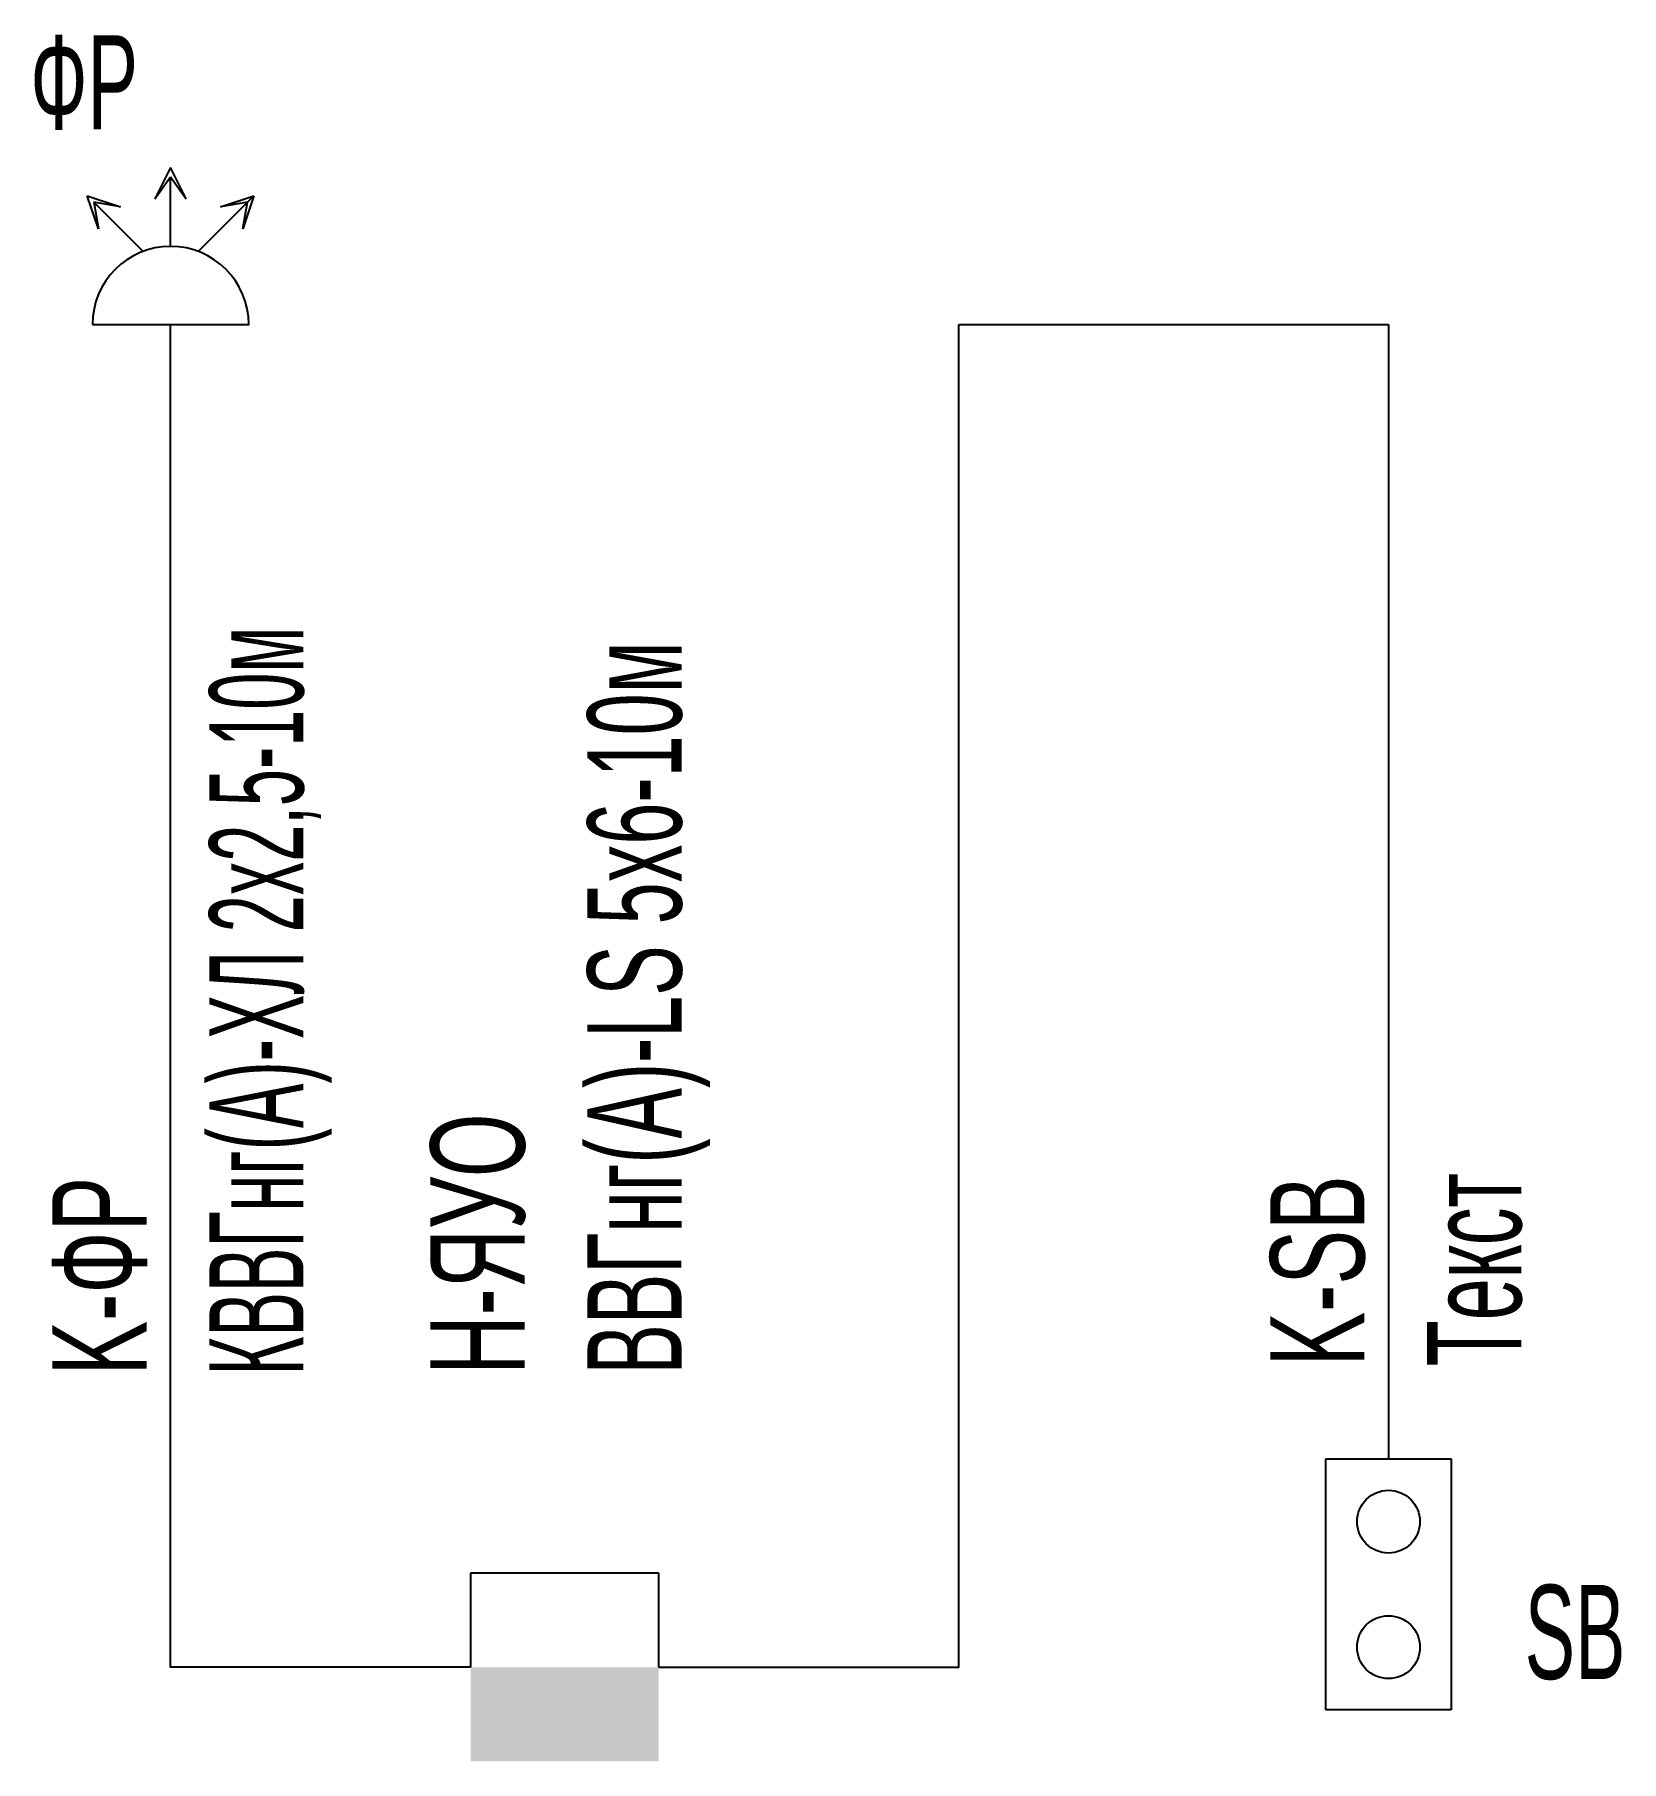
# Model space of a CAD drawing. Header units: metres. Extents: x -17 to 33.6, y -6 to 49.1.
import ezdxf

# ---------------------------------------------------------------- set-up
doc = ezdxf.new("R2010")
doc.units = ezdxf.units.M

# ---------------------------------------------------------------- blocks, each defined once
blk = doc.blocks.new('MergedBlock')
blk.add_hatch(color=2).paths.add_polyline_path([(-0.089, -5.974), (2.911, -5.974), (2.911, -2.974), (-0.089, -2.974), (-3.089, -2.974), (-3.089, -5.974)])
at = {"color": 7}
for p, q in [((12.467, 39.812), (26.162, 39.812)), ((26.162, 39.812), (26.162, 3.667))]:
    blk.add_line(p, q, dxfattribs=at)
at = {"color": 2}
for p, q in [((-0.089, 0.026), (-3.089, 0.026)), ((-3.089, 0.026), (-3.089, -2.974)), ((2.911, 0.026), (-0.089, 0.026)), ((2.911, -2.974), (2.911, 0.026))]:
    blk.add_line(p, q, dxfattribs=at)
at = {"color": 7}
for points in [[(-3.089, -2.974), (-12.645, -2.974), (-12.645, 39.812)], [(2.911, -2.974), (12.467, -2.974), (12.467, 39.812)]]:
    blk.add_lwpolyline(points, dxfattribs=at)
at = {"layer": 'Слой1', "color": 2}
for p, q in [((-12.645, 44.812), (-13.145, 43.812)), ((-12.145, 43.812), (-12.645, 44.812)), ((-13.145, 43.812), (-12.645, 44.516)), ((-12.645, 42.303), (-12.645, 44.516)), ((-12.645, 44.516), (-12.145, 43.812)), ((-14.946, 42.856), (-15.3, 43.917)), ((-15.3, 43.917), (-14.239, 43.563)), ((-13.532, 42.149), (-15.091, 43.708)), ((-15.091, 43.708), (-14.946, 42.856)), ((-14.239, 43.563), (-15.091, 43.708)), ((-11.757, 42.149), (-9.989, 43.917)), ((-11.05, 43.563), (-9.989, 43.917)), ((-10.198, 43.708), (-11.05, 43.563)), ((-9.989, 43.917), (-10.343, 42.856)), ((-10.343, 42.856), (-10.198, 43.708)), ((-15.135, 39.812), (-10.145, 39.812))]:
    blk.add_line(p, q, dxfattribs=at)
at = {"layer": 'Слой1'}
for p, q in [((24.162, 3.667), (28.162, 3.667)), ((24.162, -4.333), (24.162, 3.667)), ((28.162, 3.667), (28.162, -4.333)), ((28.162, -4.333), (24.162, -4.333))]:
    blk.add_line(p, q, dxfattribs=at)
for centre in [(26.162, 1.667), (26.162, -2.333)]:
    blk.add_circle(centre, 1, dxfattribs=at)
at = {"layer": 'Слой1', "color": 2}
blk.add_arc((-12.645, 39.812), 2.49, 0, 180, dxfattribs=at)
at = {"color": 3, "char_height": 3, "width": 7.21114, "attachment_point": 5}
for s, insert in [('{\\W0.6;\\C1;ФР}', (-15.401, 47.519)), ('{\\W0.6;\\C1;SB}', (32.106, -1.869))]:
    blk.add_mtext(s, dxfattribs=dict(at, insert=insert))
at = {"char_height": 3, "attachment_point": 1, "rotation": 90}
for s, insert, width in [('{\\W0.65;\\C1;K-ФР\\P\\W0.53;КВВГнг(А)-ХЛ 2х2,5-10м}', (-16.412, 6.324), 40.49296), ('{\\W0.65;\\C1;Н-ЯУО\\P\\W0.6;ВВГнг(А)-LS 5х6-10м}', (-4.365, 6.354), 34.15375), ('{\\W0.65;\\C1;K-SB\\P\\W0.6;Текст}', (22.392, 6.612), 45.85556)]:
    blk.add_mtext(s, dxfattribs=dict(at, insert=insert, width=width))

msp = doc.modelspace()

# ---------------------------------------------------------------- block references
msp.add_blockref('MergedBlock', (0, 0))

doc.saveas('drawing.dxf')
